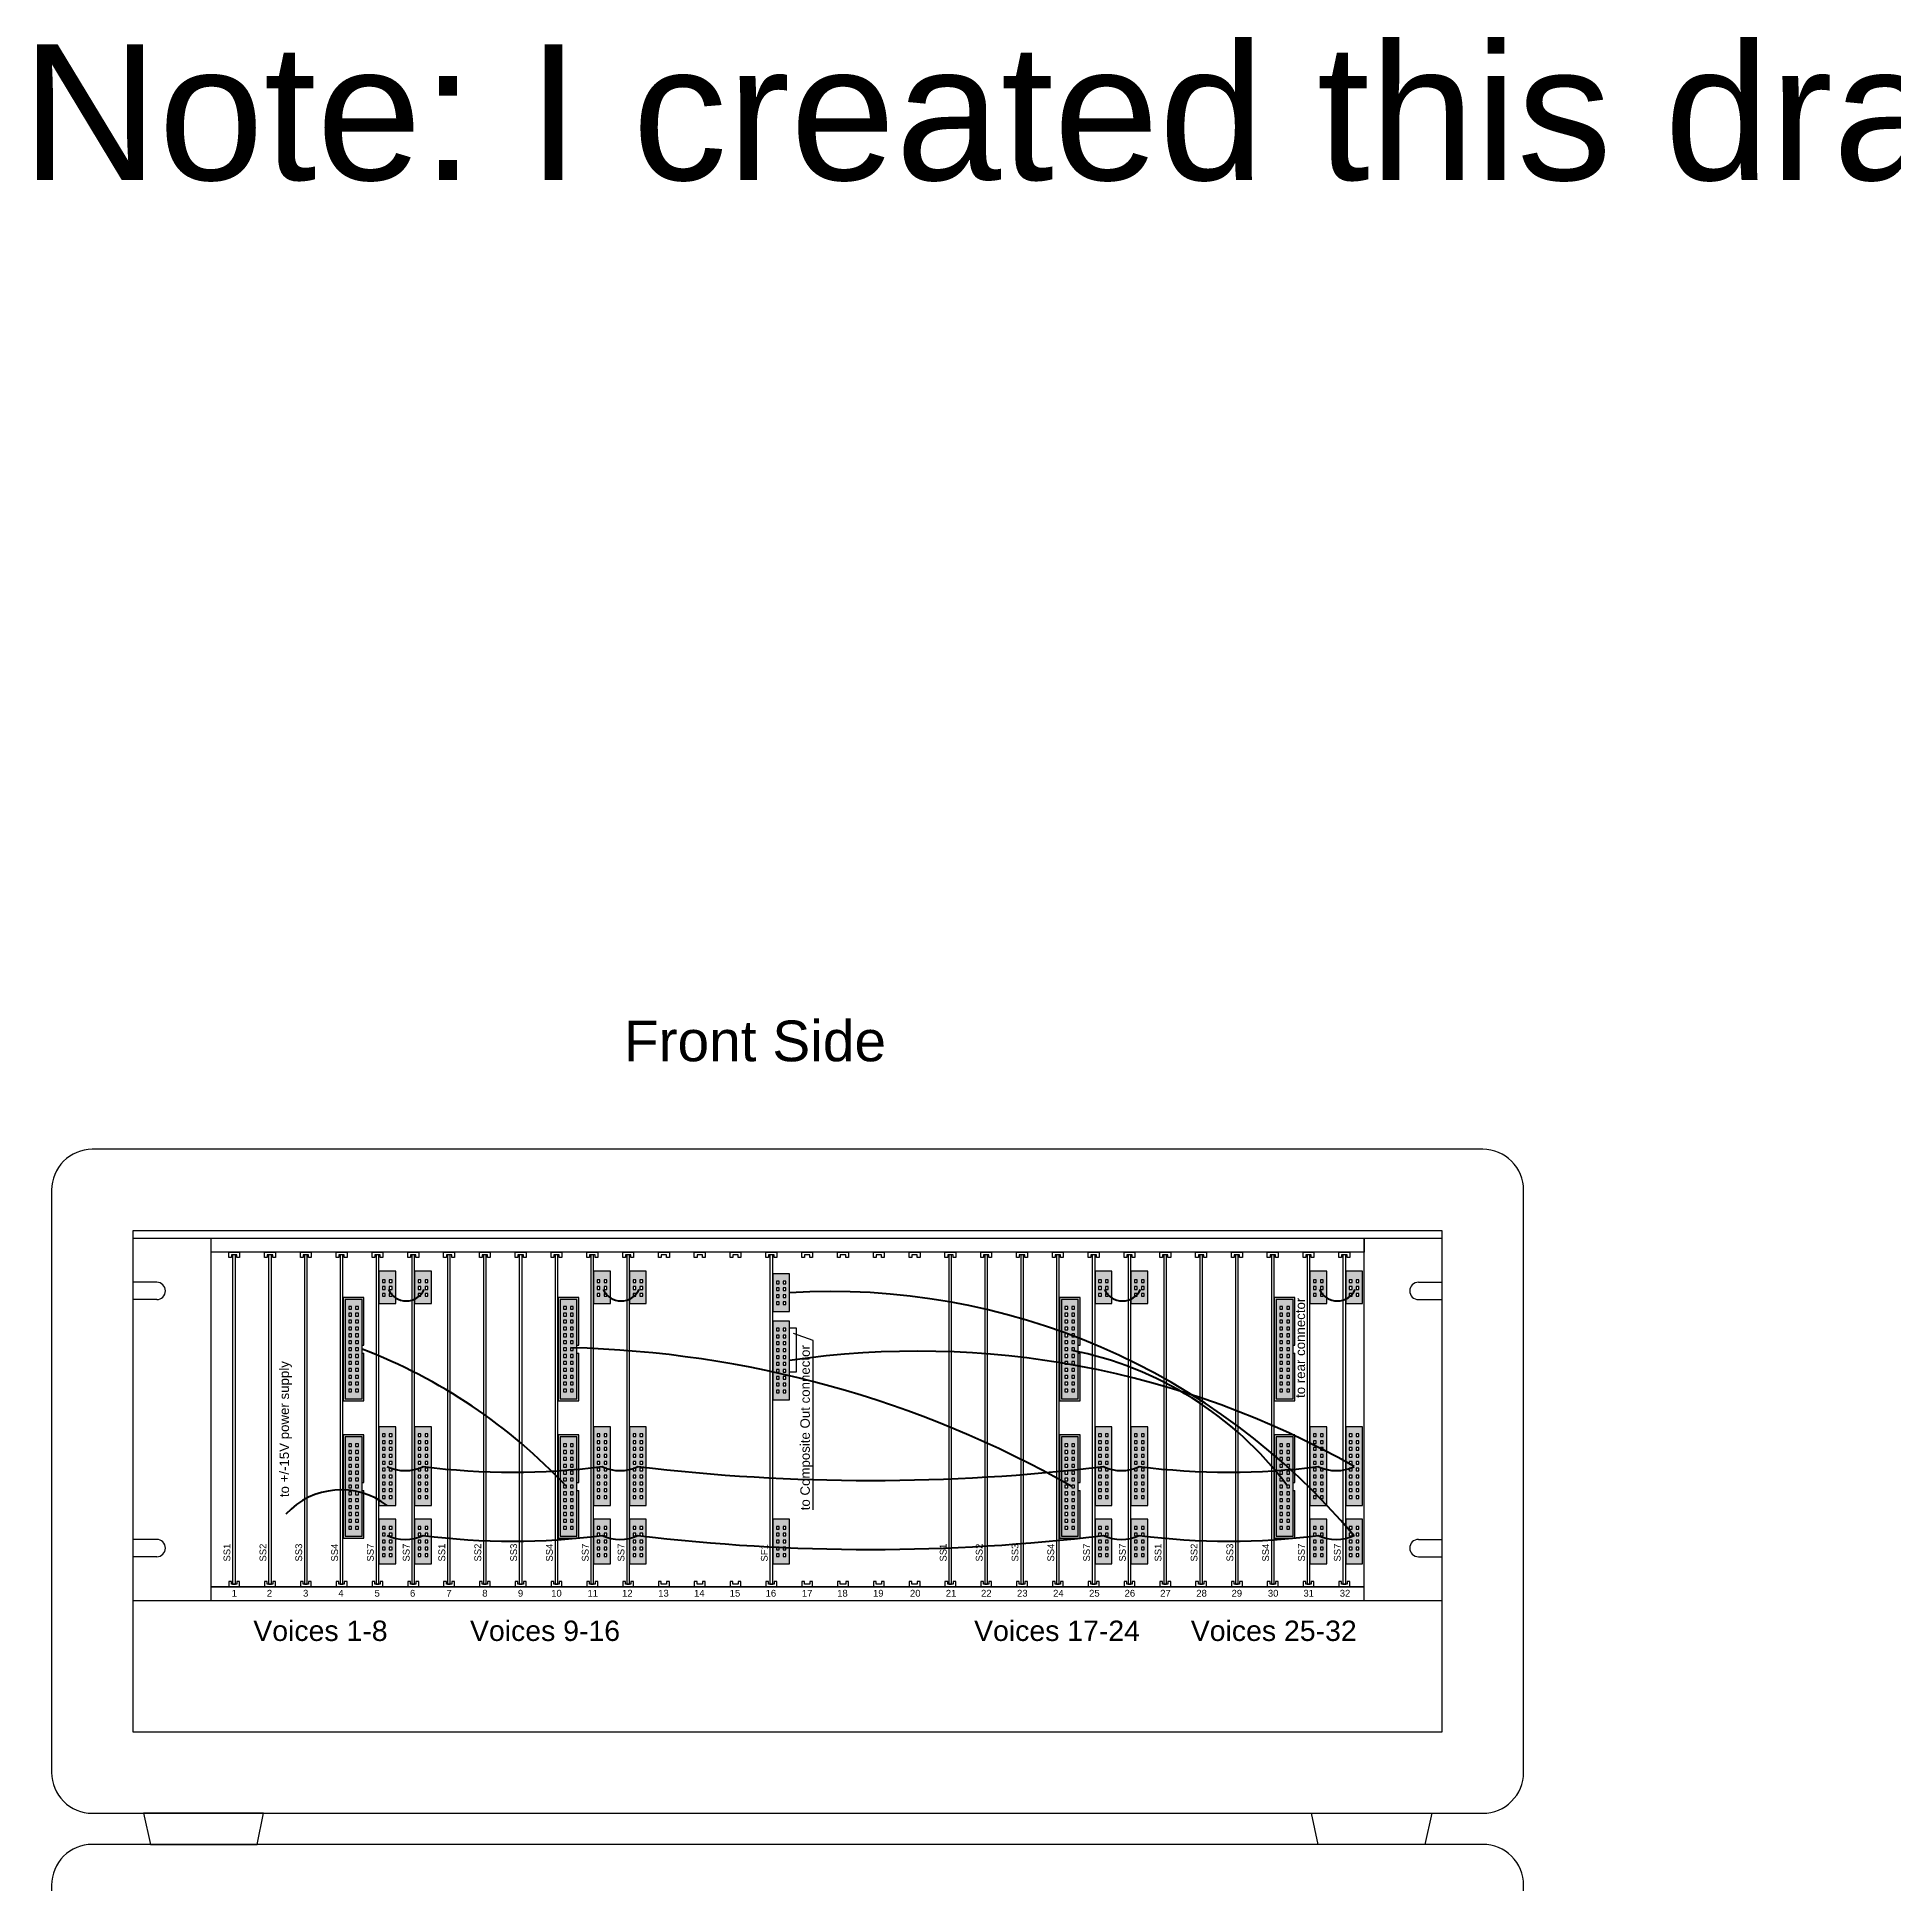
# Model space of a CAD drawing. Header units: millimetres. Extents: x -4275 to 1791, y -353 to 2461.
# Drawn here: x -2015 to -1331, y 1414 to 2095 of the extents above; entities that cross this region are included whole.
import ezdxf
from ezdxf.enums import TextEntityAlignment as Align

# ---------------------------------------------------------------- set-up
doc = ezdxf.new("R2010")
doc.units = ezdxf.units.MM
doc.header["$LTSCALE"] = 0.4
doc.layers.add('Connections', color=7, linetype='Continuous', lineweight=70)
doc.styles.get("Standard").update_dxf_attribs({"font": 'ARIALUNI.ttf'})

# ---------------------------------------------------------------- blocks, each defined once
blk = doc.blocks.new('Karte-3HE')
blk.add_lwpolyline([(-0.5, 0), (0.5, 0), (0.5, 121.4), (-0.5, 121.4)], close=True)
blk.add_attdef('CARD', (-1.35, 8.34), '', height=2.5, rotation=90)
blk = doc.blocks.new('Connector-B-20')
h = blk.add_hatch(color=253)
h.dxf.hatch_style = 1
h.paths.add_polyline_path([(0, 29.08), (0, 0), (6.22, 0), (6.22, 29.08)])
h.paths.add_polyline_path([(2.34, 26.47), (2.34, 25.47), (1.34, 25.47), (1.34, 26.47)], flags=16)
h.paths.add_polyline_path([(3.88, 26.47), (4.88, 26.47), (4.88, 25.47), (3.88, 25.47)], flags=16)
h.paths.add_polyline_path([(2.34, 23.93), (2.34, 22.93), (1.34, 22.93), (1.34, 23.93)], flags=16)
h.paths.add_polyline_path([(3.88, 23.93), (4.88, 23.93), (4.88, 22.93), (3.88, 22.93)], flags=16)
h.paths.add_polyline_path([(2.34, 21.39), (2.34, 20.39), (1.34, 20.39), (1.34, 21.39)], flags=16)
h.paths.add_polyline_path([(3.88, 21.39), (4.88, 21.39), (4.88, 20.39), (3.88, 20.39)], flags=16)
h.paths.add_polyline_path([(2.34, 18.85), (2.34, 17.85), (1.34, 17.85), (1.34, 18.85)], flags=16)
h.paths.add_polyline_path([(3.88, 18.85), (4.88, 18.85), (4.88, 17.85), (3.88, 17.85)], flags=16)
h.paths.add_polyline_path([(2.34, 16.31), (2.34, 15.31), (1.34, 15.31), (1.34, 16.31)], flags=16)
h.paths.add_polyline_path([(3.88, 16.31), (4.88, 16.31), (4.88, 15.31), (3.88, 15.31)], flags=16)
h.paths.add_polyline_path([(2.34, 13.77), (2.34, 12.77), (1.34, 12.77), (1.34, 13.77)], flags=16)
h.paths.add_polyline_path([(3.88, 13.77), (4.88, 13.77), (4.88, 12.77), (3.88, 12.77)], flags=16)
h.paths.add_polyline_path([(2.34, 11.23), (2.34, 10.23), (1.34, 10.23), (1.34, 11.23)], flags=16)
h.paths.add_polyline_path([(3.88, 11.23), (4.88, 11.23), (4.88, 10.23), (3.88, 10.23)], flags=16)
h.paths.add_polyline_path([(2.34, 8.69), (2.34, 7.69), (1.34, 7.69), (1.34, 8.69)], flags=16)
h.paths.add_polyline_path([(3.88, 8.69), (4.88, 8.69), (4.88, 7.69), (3.88, 7.69)], flags=16)
h.paths.add_polyline_path([(2.34, 6.15), (2.34, 5.15), (1.34, 5.15), (1.34, 6.15)], flags=16)
h.paths.add_polyline_path([(3.88, 6.15), (4.88, 6.15), (4.88, 5.15), (3.88, 5.15)], flags=16)
h.paths.add_polyline_path([(2.34, 3.61), (2.34, 2.61), (1.34, 2.61), (1.34, 3.61)], flags=16)
h.paths.add_polyline_path([(3.88, 3.61), (4.88, 3.61), (4.88, 2.61), (3.88, 2.61)], flags=16)
for points in [[(6.22, 29.08), (0, 29.08), (0, 0), (6.22, 0)], [(1.34, 25.47), (2.34, 25.47), (2.34, 26.47), (1.34, 26.47)], [(1.34, 22.93), (2.34, 22.93), (2.34, 23.93), (1.34, 23.93)], [(1.34, 20.39), (2.34, 20.39), (2.34, 21.39), (1.34, 21.39)], [(3.88, 25.47), (4.88, 25.47), (4.88, 26.47), (3.88, 26.47)], [(3.88, 22.93), (4.88, 22.93), (4.88, 23.93), (3.88, 23.93)], [(3.88, 20.39), (4.88, 20.39), (4.88, 21.39), (3.88, 21.39)], [(1.34, 17.85), (2.34, 17.85), (2.34, 18.85), (1.34, 18.85)], [(1.34, 15.31), (2.34, 15.31), (2.34, 16.31), (1.34, 16.31)], [(1.34, 12.77), (2.34, 12.77), (2.34, 13.77), (1.34, 13.77)], [(3.88, 17.85), (4.88, 17.85), (4.88, 18.85), (3.88, 18.85)], [(3.88, 15.31), (4.88, 15.31), (4.88, 16.31), (3.88, 16.31)], [(3.88, 12.77), (4.88, 12.77), (4.88, 13.77), (3.88, 13.77)], [(1.34, 10.23), (2.34, 10.23), (2.34, 11.23), (1.34, 11.23)], [(1.34, 7.69), (2.34, 7.69), (2.34, 8.69), (1.34, 8.69)], [(3.88, 10.23), (4.88, 10.23), (4.88, 11.23), (3.88, 11.23)], [(3.88, 7.69), (4.88, 7.69), (4.88, 8.69), (3.88, 8.69)], [(1.34, 5.15), (2.34, 5.15), (2.34, 6.15), (1.34, 6.15)], [(1.34, 2.61), (2.34, 2.61), (2.34, 3.61), (1.34, 3.61)], [(3.88, 5.15), (4.88, 5.15), (4.88, 6.15), (3.88, 6.15)], [(3.88, 2.61), (4.88, 2.61), (4.88, 3.61), (3.88, 3.61)]]:
    blk.add_lwpolyline(points, close=True)
blk = doc.blocks.new('Connector-B-6')
h = blk.add_hatch(color=253)
h.dxf.hatch_style = 1
h.paths.add_polyline_path([(6.22, 11.8), (0, 11.8), (0, 0), (6.22, 0)])
h.paths.add_polyline_path([(3.88, 2.61), (4.88, 2.61), (4.88, 3.61), (3.88, 3.61)], flags=16)
h.paths.add_polyline_path([(1.34, 2.61), (2.34, 2.61), (2.34, 3.61), (1.34, 3.61)], flags=16)
h.paths.add_polyline_path([(3.88, 5.15), (4.88, 5.15), (4.88, 6.15), (3.88, 6.15)], flags=16)
h.paths.add_polyline_path([(1.34, 5.15), (2.34, 5.15), (2.34, 6.15), (1.34, 6.15)], flags=16)
h.paths.add_polyline_path([(3.88, 7.69), (4.88, 7.69), (4.88, 8.69), (3.88, 8.69)], flags=16)
h.paths.add_polyline_path([(1.34, 7.69), (2.34, 7.69), (2.34, 8.69), (1.34, 8.69)], flags=16)
for points in [[(6.22, 11.8), (0, 11.8), (0, 0), (6.22, 0)], [(1.34, 7.69), (2.34, 7.69), (2.34, 8.69), (1.34, 8.69)], [(3.88, 7.69), (4.88, 7.69), (4.88, 8.69), (3.88, 8.69)], [(1.34, 5.15), (2.34, 5.15), (2.34, 6.15), (1.34, 6.15)], [(1.34, 2.61), (2.34, 2.61), (2.34, 3.61), (1.34, 3.61)], [(3.88, 5.15), (4.88, 5.15), (4.88, 6.15), (3.88, 6.15)], [(3.88, 2.61), (4.88, 2.61), (4.88, 3.61), (3.88, 3.61)]]:
    blk.add_lwpolyline(points, close=True)
blk = doc.blocks.new('Connector-B-10')
h = blk.add_hatch(color=253)
h.dxf.hatch_style = 1
h.paths.add_polyline_path([(0, 16.38), (0, 0), (6.22, 0), (6.22, 16.38)])
h.paths.add_polyline_path([(2.34, 13.77), (2.34, 12.77), (1.34, 12.77), (1.34, 13.77)], flags=16)
h.paths.add_polyline_path([(3.88, 13.77), (4.88, 13.77), (4.88, 12.77), (3.88, 12.77)], flags=16)
h.paths.add_polyline_path([(2.34, 11.23), (2.34, 10.23), (1.34, 10.23), (1.34, 11.23)], flags=16)
h.paths.add_polyline_path([(3.88, 11.23), (4.88, 11.23), (4.88, 10.23), (3.88, 10.23)], flags=16)
h.paths.add_polyline_path([(2.34, 8.69), (2.34, 7.69), (1.34, 7.69), (1.34, 8.69)], flags=16)
h.paths.add_polyline_path([(3.88, 8.69), (4.88, 8.69), (4.88, 7.69), (3.88, 7.69)], flags=16)
h.paths.add_polyline_path([(2.34, 6.15), (2.34, 5.15), (1.34, 5.15), (1.34, 6.15)], flags=16)
h.paths.add_polyline_path([(3.88, 6.15), (4.88, 6.15), (4.88, 5.15), (3.88, 5.15)], flags=16)
h.paths.add_polyline_path([(2.34, 3.61), (2.34, 2.61), (1.34, 2.61), (1.34, 3.61)], flags=16)
h.paths.add_polyline_path([(3.88, 3.61), (4.88, 3.61), (4.88, 2.61), (3.88, 2.61)], flags=16)
for points in [[(6.22, 16.38), (0, 16.38), (0, 0), (6.22, 0)], [(1.34, 12.77), (2.34, 12.77), (2.34, 13.77), (1.34, 13.77)], [(3.88, 12.77), (4.88, 12.77), (4.88, 13.77), (3.88, 13.77)], [(1.34, 10.23), (2.34, 10.23), (2.34, 11.23), (1.34, 11.23)], [(1.34, 7.69), (2.34, 7.69), (2.34, 8.69), (1.34, 8.69)], [(3.88, 10.23), (4.88, 10.23), (4.88, 11.23), (3.88, 11.23)], [(3.88, 7.69), (4.88, 7.69), (4.88, 8.69), (3.88, 8.69)], [(1.34, 5.15), (2.34, 5.15), (2.34, 6.15), (1.34, 6.15)], [(1.34, 2.61), (2.34, 2.61), (2.34, 3.61), (1.34, 3.61)], [(3.88, 5.15), (4.88, 5.15), (4.88, 6.15), (3.88, 6.15)], [(3.88, 2.61), (4.88, 2.61), (4.88, 3.61), (3.88, 3.61)]]:
    blk.add_lwpolyline(points, close=True)
blk = doc.blocks.new('Connector-26')
at = {"true_color": 0x7abdff}
h = blk.add_hatch(color=151, dxfattribs=at)
h.dxf.hatch_style = 1
h.paths.add_polyline_path([(0, 38.1), (0, 0), (7.62, 0), (7.62, 17.55), (6.92, 17.55), (6.92, 0.7), (0.7, 0.7), (0.7, 37.4), (6.92, 37.4), (6.92, 20.55), (7.62, 20.55), (7.62, 38.1)])
at = {"true_color": 0x389cff}
h = blk.add_hatch(color=150, dxfattribs=at)
h.dxf.hatch_style = 1
h.paths.add_polyline_path([(0.7, 37.4), (0.7, 0.7), (6.92, 0.7), (6.92, 37.4)])
h.paths.add_polyline_path([(3.04, 34.79), (3.04, 33.79), (2.04, 33.79), (2.04, 34.79)], flags=16)
h.paths.add_polyline_path([(4.58, 34.79), (5.58, 34.79), (5.58, 33.79), (4.58, 33.79)], flags=16)
h.paths.add_polyline_path([(3.04, 32.25), (3.04, 31.25), (2.04, 31.25), (2.04, 32.25)], flags=16)
h.paths.add_polyline_path([(4.58, 32.25), (5.58, 32.25), (5.58, 31.25), (4.58, 31.25)], flags=16)
h.paths.add_polyline_path([(3.04, 29.71), (3.04, 28.71), (2.04, 28.71), (2.04, 29.71)], flags=16)
h.paths.add_polyline_path([(4.58, 29.71), (5.58, 29.71), (5.58, 28.71), (4.58, 28.71)], flags=16)
h.paths.add_polyline_path([(3.04, 27.17), (3.04, 26.17), (2.04, 26.17), (2.04, 27.17)], flags=16)
h.paths.add_polyline_path([(4.58, 27.17), (5.58, 27.17), (5.58, 26.17), (4.58, 26.17)], flags=16)
h.paths.add_polyline_path([(3.04, 24.63), (3.04, 23.63), (2.04, 23.63), (2.04, 24.63)], flags=16)
h.paths.add_polyline_path([(4.58, 24.63), (5.58, 24.63), (5.58, 23.63), (4.58, 23.63)], flags=16)
h.paths.add_polyline_path([(3.04, 22.09), (3.04, 21.09), (2.04, 21.09), (2.04, 22.09)], flags=16)
h.paths.add_polyline_path([(4.58, 22.09), (5.58, 22.09), (5.58, 21.09), (4.58, 21.09)], flags=16)
h.paths.add_polyline_path([(3.04, 19.55), (3.04, 18.55), (2.04, 18.55), (2.04, 19.55)], flags=16)
h.paths.add_polyline_path([(4.58, 19.55), (5.58, 19.55), (5.58, 18.55), (4.58, 18.55)], flags=16)
h.paths.add_polyline_path([(3.04, 17.01), (3.04, 16.01), (2.04, 16.01), (2.04, 17.01)], flags=16)
h.paths.add_polyline_path([(4.58, 17.01), (5.58, 17.01), (5.58, 16.01), (4.58, 16.01)], flags=16)
h.paths.add_polyline_path([(3.04, 14.47), (3.04, 13.47), (2.04, 13.47), (2.04, 14.47)], flags=16)
h.paths.add_polyline_path([(4.58, 14.47), (5.58, 14.47), (5.58, 13.47), (4.58, 13.47)], flags=16)
h.paths.add_polyline_path([(3.04, 11.93), (3.04, 10.93), (2.04, 10.93), (2.04, 11.93)], flags=16)
h.paths.add_polyline_path([(4.58, 11.93), (5.58, 11.93), (5.58, 10.93), (4.58, 10.93)], flags=16)
h.paths.add_polyline_path([(3.04, 9.39), (3.04, 8.39), (2.04, 8.39), (2.04, 9.39)], flags=16)
h.paths.add_polyline_path([(4.58, 9.39), (5.58, 9.39), (5.58, 8.39), (4.58, 8.39)], flags=16)
h.paths.add_polyline_path([(3.04, 6.85), (3.04, 5.85), (2.04, 5.85), (2.04, 6.85)], flags=16)
h.paths.add_polyline_path([(4.58, 6.85), (5.58, 6.85), (5.58, 5.85), (4.58, 5.85)], flags=16)
h.paths.add_polyline_path([(3.04, 4.31), (3.04, 3.31), (2.04, 3.31), (2.04, 4.31)], flags=16)
h.paths.add_polyline_path([(4.58, 4.31), (5.58, 4.31), (5.58, 3.31), (4.58, 3.31)], flags=16)
for p, q in [((6.92, 20.55), (7.62, 20.55)), ((6.92, 17.55), (7.62, 17.55))]:
    blk.add_line(p, q)
blk.add_lwpolyline([(7.62, 20.55), (7.62, 38.1), (0, 38.1), (0, 0), (7.62, 0), (7.62, 17.55)])
for points in [[(6.92, 37.4), (0.7, 37.4), (0.7, 0.7), (6.92, 0.7)], [(2.04, 33.79), (3.04, 33.79), (3.04, 34.79), (2.04, 34.79)], [(4.58, 33.79), (5.58, 33.79), (5.58, 34.79), (4.58, 34.79)], [(2.04, 31.25), (3.04, 31.25), (3.04, 32.25), (2.04, 32.25)], [(2.04, 28.71), (3.04, 28.71), (3.04, 29.71), (2.04, 29.71)], [(4.58, 31.25), (5.58, 31.25), (5.58, 32.25), (4.58, 32.25)], [(4.58, 28.71), (5.58, 28.71), (5.58, 29.71), (4.58, 29.71)], [(2.04, 26.17), (3.04, 26.17), (3.04, 27.17), (2.04, 27.17)], [(2.04, 23.63), (3.04, 23.63), (3.04, 24.63), (2.04, 24.63)], [(2.04, 21.09), (3.04, 21.09), (3.04, 22.09), (2.04, 22.09)], [(4.58, 26.17), (5.58, 26.17), (5.58, 27.17), (4.58, 27.17)], [(4.58, 23.63), (5.58, 23.63), (5.58, 24.63), (4.58, 24.63)], [(4.58, 21.09), (5.58, 21.09), (5.58, 22.09), (4.58, 22.09)], [(2.04, 18.55), (3.04, 18.55), (3.04, 19.55), (2.04, 19.55)], [(2.04, 16.01), (3.04, 16.01), (3.04, 17.01), (2.04, 17.01)], [(2.04, 13.47), (3.04, 13.47), (3.04, 14.47), (2.04, 14.47)], [(4.58, 18.55), (5.58, 18.55), (5.58, 19.55), (4.58, 19.55)], [(4.58, 16.01), (5.58, 16.01), (5.58, 17.01), (4.58, 17.01)], [(4.58, 13.47), (5.58, 13.47), (5.58, 14.47), (4.58, 14.47)], [(2.04, 10.93), (3.04, 10.93), (3.04, 11.93), (2.04, 11.93)], [(2.04, 8.39), (3.04, 8.39), (3.04, 9.39), (2.04, 9.39)], [(2.04, 5.85), (3.04, 5.85), (3.04, 6.85), (2.04, 6.85)], [(4.58, 10.93), (5.58, 10.93), (5.58, 11.93), (4.58, 11.93)], [(4.58, 8.39), (5.58, 8.39), (5.58, 9.39), (4.58, 9.39)], [(4.58, 5.85), (5.58, 5.85), (5.58, 6.85), (4.58, 6.85)], [(2.04, 3.31), (3.04, 3.31), (3.04, 4.31), (2.04, 4.31)], [(4.58, 3.31), (5.58, 3.31), (5.58, 4.31), (4.58, 4.31)]]:
    blk.add_lwpolyline(points, close=True)
blk = doc.blocks.new('Connector-B-8')
h = blk.add_hatch(color=253)
h.dxf.hatch_style = 1
h.paths.add_polyline_path([(6.22, 13.84), (0, 13.84), (0, 0), (6.22, 0)])
h.paths.add_polyline_path([(3.88, 2.61), (4.88, 2.61), (4.88, 3.61), (3.88, 3.61)], flags=16)
h.paths.add_polyline_path([(1.34, 2.61), (2.34, 2.61), (2.34, 3.61), (1.34, 3.61)], flags=16)
h.paths.add_polyline_path([(3.88, 5.15), (4.88, 5.15), (4.88, 6.15), (3.88, 6.15)], flags=16)
h.paths.add_polyline_path([(1.34, 5.15), (2.34, 5.15), (2.34, 6.15), (1.34, 6.15)], flags=16)
h.paths.add_polyline_path([(3.88, 7.69), (4.88, 7.69), (4.88, 8.69), (3.88, 8.69)], flags=16)
h.paths.add_polyline_path([(1.34, 7.69), (2.34, 7.69), (2.34, 8.69), (1.34, 8.69)], flags=16)
h.paths.add_polyline_path([(3.88, 10.23), (4.88, 10.23), (4.88, 11.23), (3.88, 11.23)], flags=16)
h.paths.add_polyline_path([(1.34, 10.23), (2.34, 10.23), (2.34, 11.23), (1.34, 11.23)], flags=16)
for points in [[(6.22, 13.84), (0, 13.84), (0, 0), (6.22, 0)], [(1.34, 10.23), (2.34, 10.23), (2.34, 11.23), (1.34, 11.23)], [(1.34, 7.69), (2.34, 7.69), (2.34, 8.69), (1.34, 8.69)], [(3.88, 10.23), (4.88, 10.23), (4.88, 11.23), (3.88, 11.23)], [(3.88, 7.69), (4.88, 7.69), (4.88, 8.69), (3.88, 8.69)], [(1.34, 5.15), (2.34, 5.15), (2.34, 6.15), (1.34, 6.15)], [(1.34, 2.61), (2.34, 2.61), (2.34, 3.61), (1.34, 3.61)], [(3.88, 5.15), (4.88, 5.15), (4.88, 6.15), (3.88, 6.15)], [(3.88, 2.61), (4.88, 2.61), (4.88, 3.61), (3.88, 3.61)]]:
    blk.add_lwpolyline(points, close=True)
blk = doc.blocks.new('Rack-3HE 32 Slots')
for p, q in [((482.6, 133.4), (0, 133.4)), ((0, 133.4), (0, 117.3)), ((28.8, 0), (28.8, 133.4)), ((453.8, 0), (453.8, 133.4)), ((453.8, 133.4), (453.8, 128.4)), ((482.6, 117.3), (482.6, 133.4)), ((453.8, 128.4), (28.8, 128.4)), ((8.74, 117.3), (0, 117.3)), ((473.86, 117.3), (482.6, 117.3)), ((0, 110.9), (0, 22.5)), ((8.74, 110.9), (0, 110.9)), ((473.86, 110.9), (482.6, 110.9)), ((482.6, 22.5), (482.6, 110.9)), ((8.74, 22.5), (0, 22.5)), ((473.86, 22.5), (482.6, 22.5)), ((0, 16.1), (0, 0)), ((8.74, 16.1), (0, 16.1)), ((473.86, 16.1), (482.6, 16.1)), ((482.6, 0), (482.6, 16.1)), ((0, 0), (482.6, 0)), ((28.8, 0), (28.8, 5)), ((28.8, 5), (453.8, 5)), ((453.8, 5), (28.8, 5))]:
    blk.add_line(p, q)
for points in [[(35.3, 128.4), (39.3, 128.4), (39.3, 126.4), (38.3, 126.4), (38.3, 127.4), (36.3, 127.4), (36.3, 126.4), (35.3, 126.4)], [(48.5, 128.4), (52.5, 128.4), (52.5, 126.4), (51.5, 126.4), (51.5, 127.4), (49.5, 127.4), (49.5, 126.4), (48.5, 126.4)], [(61.7, 128.4), (65.7, 128.4), (65.7, 126.4), (64.7, 126.4), (64.7, 127.4), (62.7, 127.4), (62.7, 126.4), (61.7, 126.4)], [(74.9, 128.4), (78.9, 128.4), (78.9, 126.4), (77.9, 126.4), (77.9, 127.4), (75.9, 127.4), (75.9, 126.4), (74.9, 126.4)], [(88.11, 128.4), (92.11, 128.4), (92.11, 126.4), (91.11, 126.4), (91.11, 127.4), (89.11, 127.4), (89.11, 126.4), (88.11, 126.4)], [(101.31, 128.4), (105.31, 128.4), (105.31, 126.4), (104.31, 126.4), (104.31, 127.4), (102.31, 127.4), (102.31, 126.4), (101.31, 126.4)], [(114.51, 128.4), (118.51, 128.4), (118.51, 126.4), (117.51, 126.4), (117.51, 127.4), (115.51, 127.4), (115.51, 126.4), (114.51, 126.4)], [(127.71, 128.4), (131.71, 128.4), (131.71, 126.4), (130.71, 126.4), (130.71, 127.4), (128.71, 127.4), (128.71, 126.4), (127.71, 126.4)], [(140.91, 128.4), (144.91, 128.4), (144.91, 126.4), (143.91, 126.4), (143.91, 127.4), (141.91, 127.4), (141.91, 126.4), (140.91, 126.4)], [(154.11, 128.4), (158.11, 128.4), (158.11, 126.4), (157.11, 126.4), (157.11, 127.4), (155.11, 127.4), (155.11, 126.4), (154.11, 126.4)], [(167.31, 128.4), (171.31, 128.4), (171.31, 126.4), (170.31, 126.4), (170.31, 127.4), (168.31, 127.4), (168.31, 126.4), (167.31, 126.4)], [(180.51, 128.4), (184.51, 128.4), (184.51, 126.4), (183.51, 126.4), (183.51, 127.4), (181.51, 127.4), (181.51, 126.4), (180.51, 126.4)], [(193.72, 128.4), (197.72, 128.4), (197.72, 126.4), (196.72, 126.4), (196.72, 127.4), (194.72, 127.4), (194.72, 126.4), (193.72, 126.4)], [(206.92, 128.4), (210.92, 128.4), (210.92, 126.4), (209.92, 126.4), (209.92, 127.4), (207.92, 127.4), (207.92, 126.4), (206.92, 126.4)], [(220.12, 128.4), (224.12, 128.4), (224.12, 126.4), (223.12, 126.4), (223.12, 127.4), (221.12, 127.4), (221.12, 126.4), (220.12, 126.4)], [(233.32, 128.4), (237.32, 128.4), (237.32, 126.4), (236.32, 126.4), (236.32, 127.4), (234.32, 127.4), (234.32, 126.4), (233.32, 126.4)], [(246.52, 128.4), (250.52, 128.4), (250.52, 126.4), (249.52, 126.4), (249.52, 127.4), (247.52, 127.4), (247.52, 126.4), (246.52, 126.4)], [(259.72, 128.4), (263.72, 128.4), (263.72, 126.4), (262.72, 126.4), (262.72, 127.4), (260.72, 127.4), (260.72, 126.4), (259.72, 126.4)], [(272.92, 128.4), (276.92, 128.4), (276.92, 126.4), (275.92, 126.4), (275.92, 127.4), (273.92, 127.4), (273.92, 126.4), (272.92, 126.4)], [(286.12, 128.4), (290.12, 128.4), (290.12, 126.4), (289.12, 126.4), (289.12, 127.4), (287.12, 127.4), (287.12, 126.4), (286.12, 126.4)], [(299.33, 128.4), (303.33, 128.4), (303.33, 126.4), (302.33, 126.4), (302.33, 127.4), (300.33, 127.4), (300.33, 126.4), (299.33, 126.4)], [(312.53, 128.4), (316.53, 128.4), (316.53, 126.4), (315.53, 126.4), (315.53, 127.4), (313.53, 127.4), (313.53, 126.4), (312.53, 126.4)], [(325.73, 128.4), (329.73, 128.4), (329.73, 126.4), (328.73, 126.4), (328.73, 127.4), (326.73, 127.4), (326.73, 126.4), (325.73, 126.4)], [(338.93, 128.4), (342.93, 128.4), (342.93, 126.4), (341.93, 126.4), (341.93, 127.4), (339.93, 127.4), (339.93, 126.4), (338.93, 126.4)], [(352.13, 128.4), (356.13, 128.4), (356.13, 126.4), (355.13, 126.4), (355.13, 127.4), (353.13, 127.4), (353.13, 126.4), (352.13, 126.4)], [(365.33, 128.4), (369.33, 128.4), (369.33, 126.4), (368.33, 126.4), (368.33, 127.4), (366.33, 127.4), (366.33, 126.4), (365.33, 126.4)], [(378.53, 128.4), (382.53, 128.4), (382.53, 126.4), (381.53, 126.4), (381.53, 127.4), (379.53, 127.4), (379.53, 126.4), (378.53, 126.4)], [(391.73, 128.4), (395.73, 128.4), (395.73, 126.4), (394.73, 126.4), (394.73, 127.4), (392.73, 127.4), (392.73, 126.4), (391.73, 126.4)], [(404.94, 128.4), (408.94, 128.4), (408.94, 126.4), (407.94, 126.4), (407.94, 127.4), (405.94, 127.4), (405.94, 126.4), (404.94, 126.4)], [(418.14, 128.4), (422.14, 128.4), (422.14, 126.4), (421.14, 126.4), (421.14, 127.4), (419.14, 127.4), (419.14, 126.4), (418.14, 126.4)], [(431.34, 128.4), (435.34, 128.4), (435.34, 126.4), (434.34, 126.4), (434.34, 127.4), (432.34, 127.4), (432.34, 126.4), (431.34, 126.4)], [(444.54, 128.4), (448.54, 128.4), (448.54, 126.4), (447.54, 126.4), (447.54, 127.4), (445.54, 127.4), (445.54, 126.4), (444.54, 126.4)], [(35.3, 5), (39.3, 5), (39.3, 7), (38.3, 7), (38.3, 6), (36.3, 6), (36.3, 7), (35.3, 7)], [(48.5, 5), (52.5, 5), (52.5, 7), (51.5, 7), (51.5, 6), (49.5, 6), (49.5, 7), (48.5, 7)], [(61.7, 5), (65.7, 5), (65.7, 7), (64.7, 7), (64.7, 6), (62.7, 6), (62.7, 7), (61.7, 7)], [(74.9, 5), (78.9, 5), (78.9, 7), (77.9, 7), (77.9, 6), (75.9, 6), (75.9, 7), (74.9, 7)], [(88.11, 5), (92.11, 5), (92.11, 7), (91.11, 7), (91.11, 6), (89.11, 6), (89.11, 7), (88.11, 7)], [(101.31, 5), (105.31, 5), (105.31, 7), (104.31, 7), (104.31, 6), (102.31, 6), (102.31, 7), (101.31, 7)], [(114.51, 5), (118.51, 5), (118.51, 7), (117.51, 7), (117.51, 6), (115.51, 6), (115.51, 7), (114.51, 7)], [(127.71, 5), (131.71, 5), (131.71, 7), (130.71, 7), (130.71, 6), (128.71, 6), (128.71, 7), (127.71, 7)], [(140.91, 5), (144.91, 5), (144.91, 7), (143.91, 7), (143.91, 6), (141.91, 6), (141.91, 7), (140.91, 7)], [(154.11, 5), (158.11, 5), (158.11, 7), (157.11, 7), (157.11, 6), (155.11, 6), (155.11, 7), (154.11, 7)], [(167.31, 5), (171.31, 5), (171.31, 7), (170.31, 7), (170.31, 6), (168.31, 6), (168.31, 7), (167.31, 7)], [(180.51, 5), (184.51, 5), (184.51, 7), (183.51, 7), (183.51, 6), (181.51, 6), (181.51, 7), (180.51, 7)], [(193.72, 5), (197.72, 5), (197.72, 7), (196.72, 7), (196.72, 6), (194.72, 6), (194.72, 7), (193.72, 7)], [(206.92, 5), (210.92, 5), (210.92, 7), (209.92, 7), (209.92, 6), (207.92, 6), (207.92, 7), (206.92, 7)], [(220.12, 5), (224.12, 5), (224.12, 7), (223.12, 7), (223.12, 6), (221.12, 6), (221.12, 7), (220.12, 7)], [(233.32, 5), (237.32, 5), (237.32, 7), (236.32, 7), (236.32, 6), (234.32, 6), (234.32, 7), (233.32, 7)], [(246.52, 5), (250.52, 5), (250.52, 7), (249.52, 7), (249.52, 6), (247.52, 6), (247.52, 7), (246.52, 7)], [(259.72, 5), (263.72, 5), (263.72, 7), (262.72, 7), (262.72, 6), (260.72, 6), (260.72, 7), (259.72, 7)], [(272.92, 5), (276.92, 5), (276.92, 7), (275.92, 7), (275.92, 6), (273.92, 6), (273.92, 7), (272.92, 7)], [(286.12, 5), (290.12, 5), (290.12, 7), (289.12, 7), (289.12, 6), (287.12, 6), (287.12, 7), (286.12, 7)], [(299.33, 5), (303.33, 5), (303.33, 7), (302.33, 7), (302.33, 6), (300.33, 6), (300.33, 7), (299.33, 7)], [(312.53, 5), (316.53, 5), (316.53, 7), (315.53, 7), (315.53, 6), (313.53, 6), (313.53, 7), (312.53, 7)], [(325.73, 5), (329.73, 5), (329.73, 7), (328.73, 7), (328.73, 6), (326.73, 6), (326.73, 7), (325.73, 7)], [(338.93, 5), (342.93, 5), (342.93, 7), (341.93, 7), (341.93, 6), (339.93, 6), (339.93, 7), (338.93, 7)], [(352.13, 5), (356.13, 5), (356.13, 7), (355.13, 7), (355.13, 6), (353.13, 6), (353.13, 7), (352.13, 7)], [(365.33, 5), (369.33, 5), (369.33, 7), (368.33, 7), (368.33, 6), (366.33, 6), (366.33, 7), (365.33, 7)], [(378.53, 5), (382.53, 5), (382.53, 7), (381.53, 7), (381.53, 6), (379.53, 6), (379.53, 7), (378.53, 7)], [(391.73, 5), (395.73, 5), (395.73, 7), (394.73, 7), (394.73, 6), (392.73, 6), (392.73, 7), (391.73, 7)], [(404.94, 5), (408.94, 5), (408.94, 7), (407.94, 7), (407.94, 6), (405.94, 6), (405.94, 7), (404.94, 7)], [(418.14, 5), (422.14, 5), (422.14, 7), (421.14, 7), (421.14, 6), (419.14, 6), (419.14, 7), (418.14, 7)], [(431.34, 5), (435.34, 5), (435.34, 7), (434.34, 7), (434.34, 6), (432.34, 6), (432.34, 7), (431.34, 7)], [(444.54, 5), (448.54, 5), (448.54, 7), (447.54, 7), (447.54, 6), (445.54, 6), (445.54, 7), (444.54, 7)]]:
    blk.add_lwpolyline(points, close=True)
for centre, start, end in [((8.74, 114.1), 270, 90), ((473.86, 114.1), 90, 270), ((8.74, 19.3), 270, 90), ((473.86, 19.3), 90, 270)]:
    blk.add_arc(centre, 3.2, start, end)
for s, p in [('1', (37.36, 1.41)), ('2', (50.32, 1.41)), ('3', (63.66, 1.41)), ('4', (76.66, 1.41)), ('5', (90.01, 1.41)), ('6', (103.09, 1.41)), ('7', (116.5, 1.41)), ('8', (129.72, 1.41)), ('9', (142.87, 1.41)), ('10', (156.1, 1.41)), ('11', (169.49, 1.41)), ('12', (182.23, 1.41)), ('13', (195.55, 1.41)), ('14', (208.77, 1.41)), ('15', (221.92, 1.41)), ('16', (235.15, 1.41)), ('17', (248.53, 1.41)), ('18', (261.53, 1.41)), ('19', (274.75, 1.41)), ('20', (288.37, 1.41)), ('21', (301.58, 1.41)), ('22', (314.56, 1.41)), ('23', (327.83, 1.41)), ('24', (341.13, 1.41)), ('25', (354.4, 1.41)), ('26', (367.48, 1.41)), ('27', (380.61, 1.41)), ('28', (393.91, 1.41)), ('29', (406.91, 1.41)), ('30', (420.3, 1.41)), ('31', (433.4, 1.41)), ('32', (446.8, 1.41))]:
    blk.add_text(s, height=2.5).set_placement(p, align=Align.CENTER)

msp = doc.modelspace()

# ---------------------------------------------------------------- linework, layer by layer
at = {"color": 7}
msp.add_line((-1467.49, 1472.97), (-1467.49, 1655.54), dxfattribs=at)
for points in [[(-1467.49, 1655.54), (-1467.49, 1670.38, 0.414214), (-1482.49, 1685.38), (-1995.09, 1685.38, 0.414214), (-2010.09, 1670.38), (-2010.09, 1455.66, 0.414214), (-1995.09, 1440.66), (-1482.49, 1440.66, 0.414214), (-1467.49, 1455.66), (-1467.49, 1472.97)], [(-1467.49, 1399.34), (-1467.49, 1414.18, 0.414214), (-1482.49, 1429.18), (-1995.09, 1429.18, 0.414214), (-2010.09, 1414.18), (-2010.09, -45.82, 0.414214), (-1995.09, -60.82), (-1482.49, -60.82, 0.414214), (-1467.49, -45.82), (-1467.49, -28.51)]]:
    msp.add_lwpolyline(points, format="xyb")
msp.add_lwpolyline([(-1980.09, 1655.38), (-1980.09, 1470.66), (-1497.49, 1470.66), (-1497.49, 1655.38)], close=True)
for points in [[(-1738.05, 1619.62), (-1735.58, 1619.62), (-1735.58, 1603.24), (-1738.05, 1603.24)], [(-1729.38, 1552.49), (-1729.38, 1614.89), (-1736.61, 1617.47)]]:
    msp.add_lwpolyline(points, dxfattribs=at)
for points in [[(-1976.23, 1440.66), (-1973.69, 1429.18), (-1934.36, 1429.18), (-1931.98, 1440.66)], [(-1501.35, 1440.66), (-1503.89, 1429.18), (-1543.22, 1429.18), (-1545.6, 1440.66)]]:
    msp.add_lwpolyline(points, close=True, dxfattribs=at)
at = {"layer": 'Connections'}
for centre, radius, start, end in [((-1879.35, 1636.72), 7.24, 204.18283, 335.81717), ((-1800.15, 1636.72), 7.24, 204.18283, 335.81717), ((-1722.78, 1381.59), 251.38, 39.90363, 93.48277), ((-1615.33, 1636.72), 7.24, 204.18283, 335.81717), ((-1536.12, 1636.72), 7.24, 204.18283, 335.81717), ((-1967.42, 1423.6), 201.35, 43.07307, 69.12283), ((-1828.01, 1219.3), 393.04, 60.41876, 88.65756), ((-1690.9, 1285.11), 325.85, 60.39833, 98.31965), ((-1659.03, 1483.23), 130.43, 36.93704, 78.93032), ((-1879.77, 1582.49), 15.53, 244.84712, 295.15288), ((-1840.17, 1833.7), 267.31, 262.90789, 277.09211), ((-1800.57, 1582.49), 15.53, 244.84712, 295.15288), ((-1708.16, 2286.85), 723.52, 263.18879, 276.81121), ((-1615.75, 1582.49), 15.53, 244.84712, 295.15288), ((-1576.14, 1833.7), 267.31, 262.90789, 277.09211), ((-1536.54, 1582.49), 15.53, 244.84712, 295.15288), ((-1903.33, 1532.14), 27.71, 52.2618, 137.35661), ((-1879.77, 1557.07), 15.53, 244.84712, 295.15288), ((-1840.17, 1808.27), 267.31, 262.90789, 277.09211), ((-1800.57, 1557.07), 15.53, 244.84712, 295.15288), ((-1708.16, 2261.43), 723.52, 263.18879, 276.81121), ((-1615.75, 1557.07), 15.53, 244.84712, 295.15288), ((-1576.14, 1808.27), 267.31, 262.90789, 277.09211), ((-1536.54, 1557.07), 15.53, 244.84712, 295.15288)]:
    msp.add_arc(centre, radius, start, end, dxfattribs=at)

# ---------------------------------------------------------------- block references
at = {"color": 7}
for name, p in [('Rack-3HE 32 Slots', (-1980.09, 1519.09)), ('Connector-B-6', (-1889.48, 1628.61)), ('Connector-B-6', (-1876.28, 1628.61)), ('Connector-B-6', (-1810.28, 1628.61)), ('Connector-B-6', (-1797.08, 1628.61)), ('Connector-B-8', (-1744.27, 1625.59)), ('Connector-B-6', (-1625.46, 1628.61)), ('Connector-B-6', (-1612.26, 1628.61)), ('Connector-B-6', (-1546.25, 1628.61)), ('Connector-B-6', (-1533.05, 1628.61)), ('Connector-B-20', (-1744.27, 1592.99)), ('Connector-B-20', (-1889.48, 1554.05)), ('Connector-B-20', (-1876.28, 1554.05)), ('Connector-B-20', (-1810.28, 1554.05)), ('Connector-B-20', (-1797.08, 1554.05)), ('Connector-B-20', (-1625.46, 1554.05)), ('Connector-B-20', (-1612.26, 1554.05)), ('Connector-B-20', (-1546.25, 1554.05)), ('Connector-B-20', (-1533.05, 1554.05)), ('Connector-B-10', (-1889.48, 1532.62)), ('Connector-B-10', (-1876.28, 1532.62)), ('Connector-B-10', (-1810.28, 1532.62)), ('Connector-B-10', (-1797.08, 1532.62)), ('Connector-B-10', (-1744.27, 1532.62)), ('Connector-B-10', (-1625.46, 1532.62)), ('Connector-B-10', (-1612.26, 1532.62)), ('Connector-B-10', (-1546.25, 1532.62)), ('Connector-B-10', (-1533.05, 1532.62))]:
    msp.add_blockref(name, p, dxfattribs=at)
for p, values in [((-1942.86, 1525.09), {'CARD': 'SS1'}), ((-1929.59, 1525.09), {'CARD': 'SS2'}), ((-1916.39, 1525.09), {'CARD': 'SS3'}), ((-1903.19, 1525.09), {'CARD': 'SS4'}), ((-1889.98, 1525.09), {'CARD': 'SS7'}), ((-1876.78, 1525.09), {'CARD': 'SS7'}), ((-1863.65, 1525.09), {'CARD': 'SS1'}), ((-1850.38, 1525.09), {'CARD': 'SS2'}), ((-1837.18, 1525.09), {'CARD': 'SS3'}), ((-1823.98, 1525.09), {'CARD': 'SS4'}), ((-1810.78, 1525.09), {'CARD': 'SS7'}), ((-1797.58, 1525.09), {'CARD': 'SS7'}), ((-1744.77, 1525.09), {'CARD': 'SF1'}), ((-1678.83, 1525.09), {'CARD': 'SS1'}), ((-1665.56, 1525.09), {'CARD': 'SS2'}), ((-1652.36, 1525.09), {'CARD': 'SS3'}), ((-1639.16, 1525.09), {'CARD': 'SS4'}), ((-1625.96, 1525.09), {'CARD': 'SS7'}), ((-1612.76, 1525.09), {'CARD': 'SS7'}), ((-1599.62, 1525.09), {'CARD': 'SS1'}), ((-1586.35, 1525.09), {'CARD': 'SS2'}), ((-1573.15, 1525.09), {'CARD': 'SS3'}), ((-1559.95, 1525.09), {'CARD': 'SS4'}), ((-1546.75, 1525.09), {'CARD': 'SS7'}), ((-1533.55, 1525.09), {'CARD': 'SS7'})]:
    msp.add_blockref('Karte-3HE', p).add_auto_attribs(values)
for p in [(-1902.59, 1592.68), (-1823.38, 1592.68), (-1638.57, 1592.68), (-1559.36, 1592.68), (-1902.59, 1542.06), (-1823.38, 1542.06), (-1638.57, 1542.06), (-1559.36, 1542.06)]:
    msp.add_blockref('Connector-26', p)

# ---------------------------------------------------------------- texts
for s, height, p in [('Note: I created this drawing based on my system. Feel free to modify or expand it according to your documentation needs :)', 50, (-2021.15, 2042.68)), ('Front Side', 15, (-1799.14, 1717.84)), ('Voices 1-8', 7.5, (-1935.74, 1504.16)), ('Voices 9-16', 7.5, (-1855.86, 1504.16)), ('Voices 17-24', 7.5, (-1670.03, 1504.16)), ('Voices 25-32', 7.5, (-1590.15, 1504.16))]:
    msp.add_text(s, height=height).set_placement(p)
for s, p in [('to rear connector', (-1548.03, 1593.73)), ('to Composite Out connector', (-1730.59, 1552.32)), ('to +/-15V power supply', (-1922.58, 1557.16))]:
    msp.add_text(s, height=3.5, rotation=90).set_placement(p)

doc.saveas('drawing.dxf')
